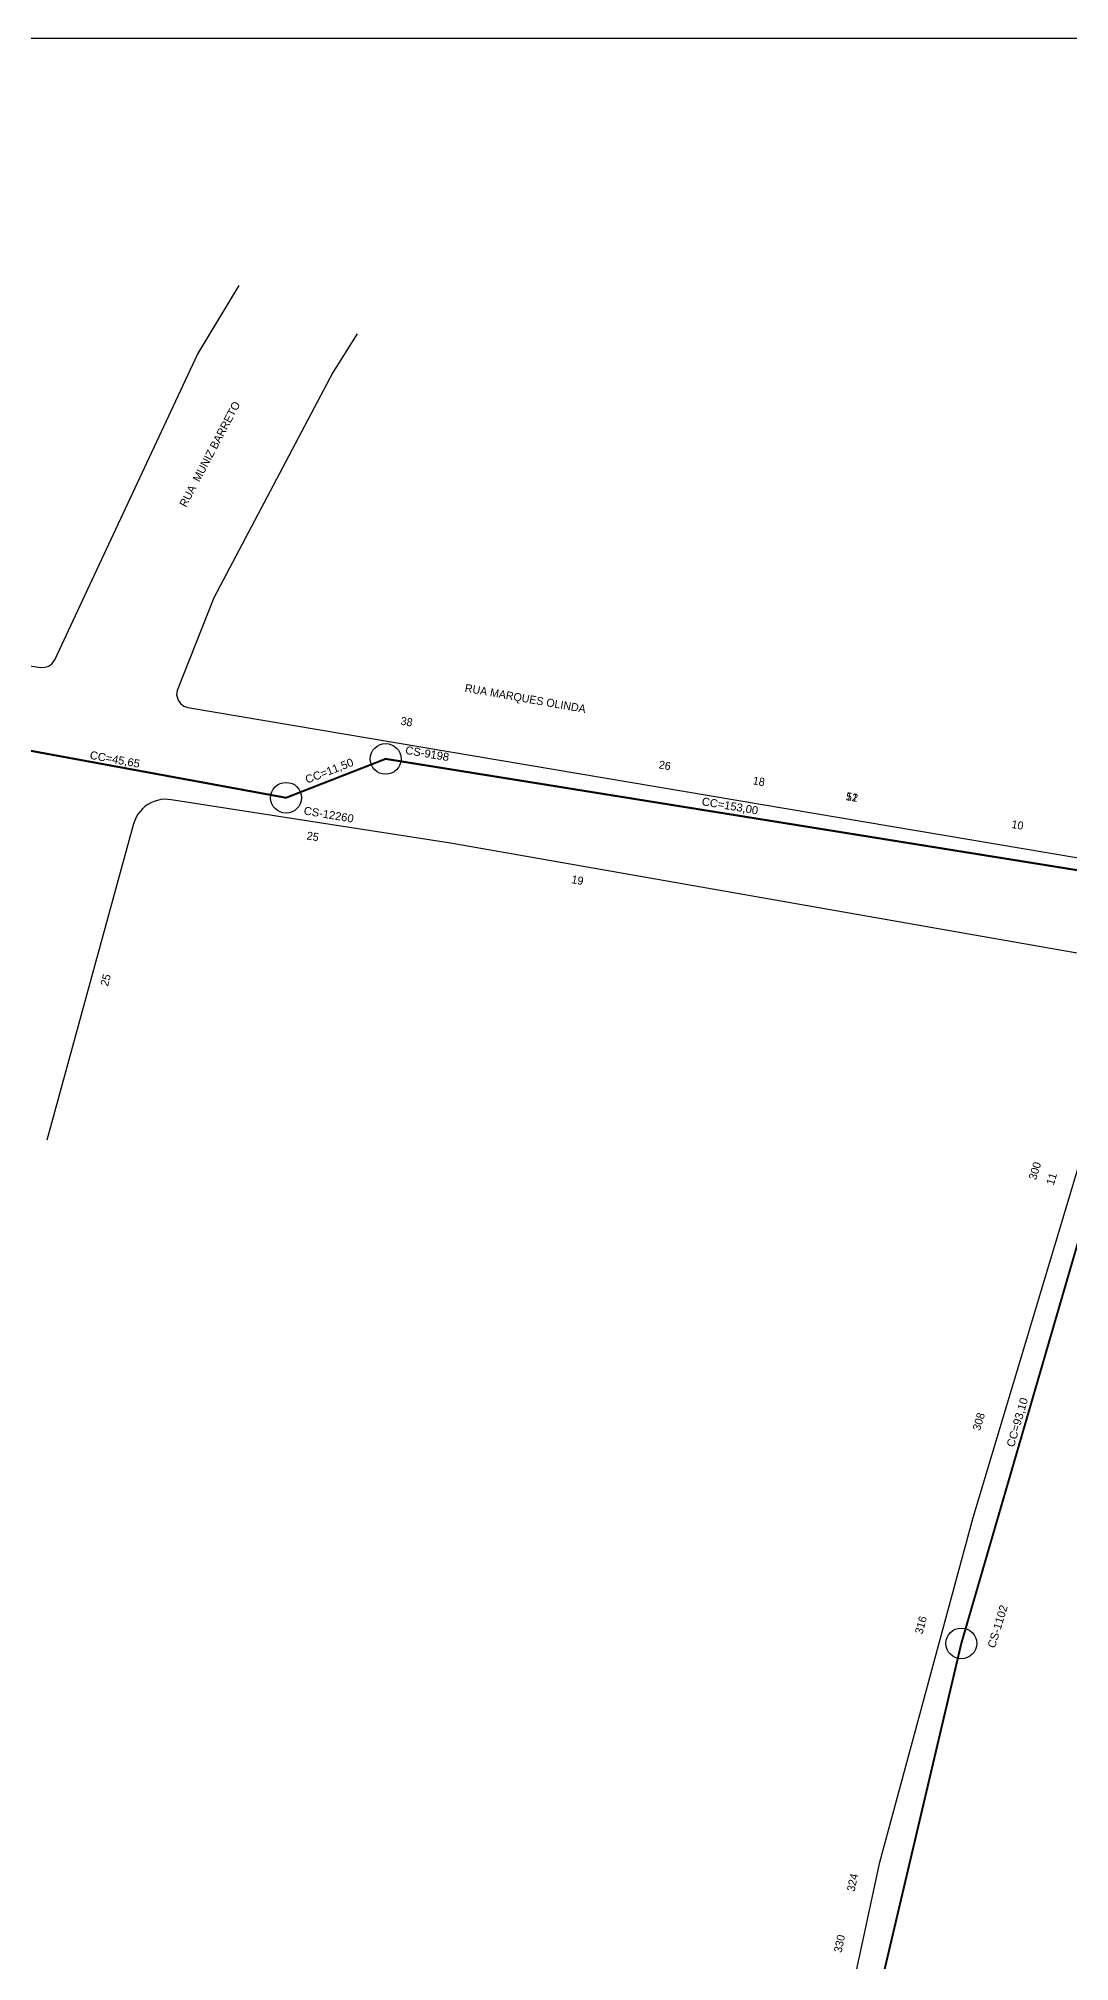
# Model space of a CAD drawing. Header units: inches. Extents: x 10034 to 13570, y 6729 to 9325.
# Drawn here: x 11308.6 to 11463.1, y 9036.5 to 9324.9 of the extents above; entities that cross this region are included whole.
import ezdxf

# ---------------------------------------------------------------- set-up
doc = ezdxf.new("R2010")
doc.units = ezdxf.units.IN
doc.header["$MEASUREMENT"] = 0
for name, color, linetype in [('ALINHAMENTO PREDIAL', 120, 'Continuous'), ('CAIXAS SUB.', 7, 'Continuous'), ('METRAGEM', 7, 'Continuous'), ('NOME LOGRADOURO', 252, 'Continuous'), ('NUMERAÇÃO', 7, 'Continuous')]:
    doc.layers.add(name, color=color, linetype=linetype)
doc.styles.add('ARIAL', font='arial.ttf')

msp = doc.modelspace()

# ---------------------------------------------------------------- linework, layer by layer
msp.add_lwpolyline([(10933.35, 8730.9), (11771.91, 8730.9), (11771.91, 9324.9), (10933.35, 9324.9), (10933.35, 8730.9)])
at = {"color": 1, "const_width": 0.3}
msp.add_lwpolyline([(11423.12, 8811.01), (11420.27, 8863.91), (11419.25, 8948.11), (11419.96, 8968.41), (11424.41, 8988.67), (11446.88, 9084.23), (11466.91, 9153.13), (11483.33, 9197.11), (11360.62, 9216.87), (11345.7, 9211.04), (11296.53, 9220.09), (11166.44, 9241.14), (11116.84, 9250.24)], dxfattribs=at)
at = {"layer": 'ALINHAMENTO PREDIAL'}
for points in [[(11097.96, 9277.23), (11098.04, 9265.77), (11098.32, 9265.33), (11098.8, 9265.1), (11161.42, 9253.26), (11204.16, 9246.18), (11308.95, 9230.59), (11309.58, 9230.6), (11310.17, 9230.79), (11310.67, 9231.17), (11311.06, 9231.72), (11315.21, 9240.64), (11332.42, 9277.49), (11338.67, 9287.88)], [(11356.37, 9280.63), (11352.69, 9274.82), (11334.9, 9241), (11329.38, 9227.12), (11329.3, 9226.5)], [(11329.3, 9226.5), (11329.51, 9225.69), (11329.87, 9225.18), (11330.37, 9224.8), (11330.96, 9224.6), (11471.51, 9200.82), (11478, 9199.63), (11478.63, 9199.62), (11479.23, 9199.8), (11479.74, 9200.16), (11480.12, 9200.66), (11480.7, 9201.74), (11491.14, 9229.56), (11492.37, 9233.42), (11497.11, 9252.48), (11497.41, 9254.63)], [(11471.35, 9186.51), (11370.32, 9204.21), (11328.5, 9210.75), (11327.98, 9210.8), (11327.45, 9210.81), (11326.93, 9210.76), (11326.42, 9210.65), (11325.92, 9210.49), (11325.44, 9210.28), (11324.99, 9210.02), (11324.56, 9209.72), (11324.17, 9209.37), (11323.82, 9208.98), (11323.51, 9208.56), (11323.24, 9208.11), (11323.03, 9207.63), (11322.86, 9207.13), (11309.87, 9159.69)], [(11430.74, 9033.09), (11434.65, 9051.42), (11448.67, 9103.12), (11472.98, 9184.17)]]:
    msp.add_lwpolyline(points, dxfattribs=at)
at = {"layer": 'CAIXAS SUB.', "color": 5}
for centre in [(11360.62, 9216.87), (11345.7, 9211.04), (11446.88, 9084.23)]:
    msp.add_circle(centre, 2.31, dxfattribs=at)

# ---------------------------------------------------------------- texts
at = {"layer": 'CAIXAS SUB.', "color": 5, "style": 'ARIAL'}
for s, rotation, p in [('CS-9198', 350.3969, (11363.5, 9217.63)), ('CS-12260', 350.3969, (11348.28, 9208.56)), ('CS-1102', 73.0402, (11451.92, 9083.44))]:
    msp.add_text(s, height=1.2, rotation=rotation, dxfattribs=at).set_placement(p)
at = {"layer": 'METRAGEM', "color": 3, "style": 'ARIAL'}
for s, rotation, p in [('CC=45,65', 349.5745, (11316.21, 9216.9)), ('CC=11,50', 21.3299, (11348.86, 9213.14)), ('CC=153,00', 350.3969, (11407.92, 9209.94)), ('CC=93,10', 73.7921, (11454.78, 9113.57))]:
    msp.add_text(s, height=1.2, rotation=rotation, dxfattribs=at).set_placement(p)
at = {"layer": 'NOME LOGRADOURO'}
for s, rotation, p in [('RUA  MUNIZ BARRETO', 62.2547, (11330.71, 9254.52)), ('RUA MARQUES OLINDA', 349.9697, (11372.41, 9226.95))]:
    msp.add_text(s, height=1.2, rotation=rotation, dxfattribs=at).set_placement(p)
at = {"layer": 'NUMERAÇÃO'}
for s, rotation, p in [('38', 350.3921, (11362.79, 9222.01)), ('26', 350.3921, (11401.48, 9215.46)), ('18', 350.3921, (11415.57, 9213.07)), ('51', 350.3921, (11429.52, 9210.71)), ('12', 350.3921, (11429.52, 9210.71)), ('25', 351.1165, (11348.74, 9204.8)), ('10', 350.3921, (11454.33, 9206.52)), ('19', 350.0578, (11388.39, 9198.25)), ('25', 74.7245, (11319.01, 9182.69)), ('300', 73.3327, (11458.09, 9153.65)), ('11', 73.3327, (11460.72, 9152.86)), ('308', 73.3327, (11449.68, 9116.05)), ('316', 74.8654, (11441.05, 9085.54)), ('324', 77.9982, (11430.88, 9046.95)), ('330', 77.9982, (11428.93, 9037.78))]:
    msp.add_text(s, height=1.2, rotation=rotation, dxfattribs=at).set_placement(p)

doc.saveas('drawing.dxf')
